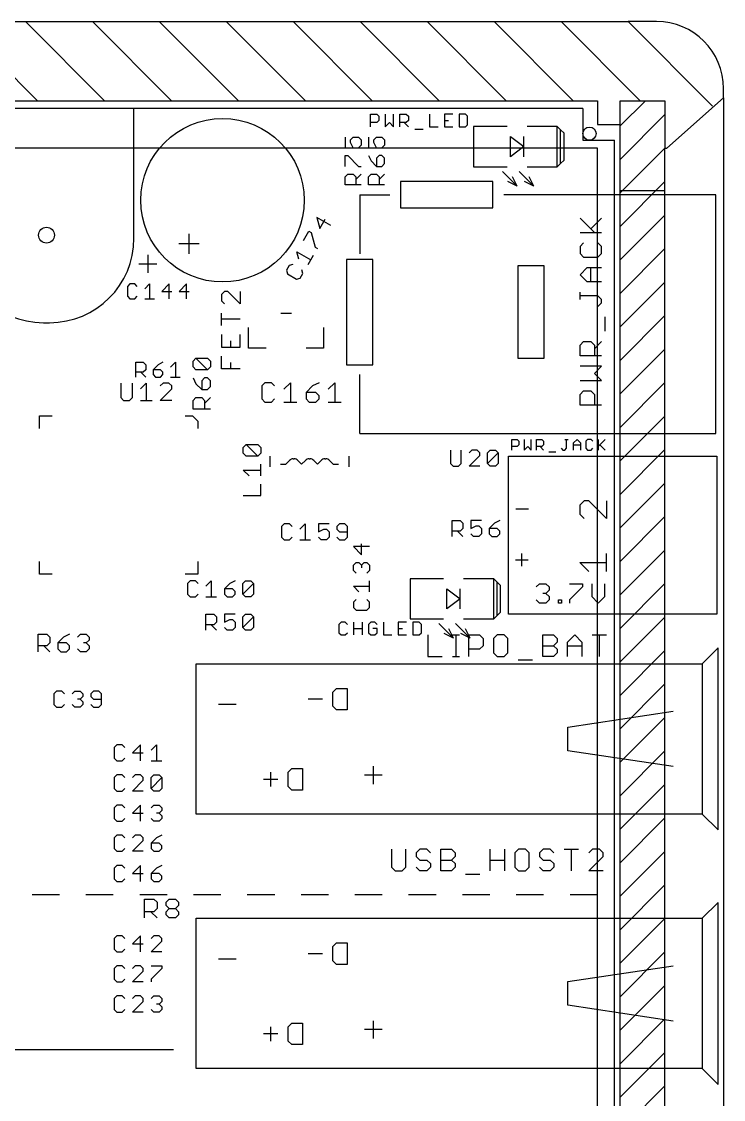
# Model space of a CAD drawing. Extents: x -17 to 119, y 40 to 106.
# Drawn here: x 91.94 to 118.57, y 65.34 to 106.22 of the extents above; entities that cross this region are included whole.
import ezdxf

# ---------------------------------------------------------------- set-up
doc = ezdxf.new("R2010")
doc.units = 0
doc.header["$MEASUREMENT"] = 0
for name, color, linetype in [('20', 251, 'CONTINUOUS'), ('21', 251, 'CONTINUOUS'), ('25', 251, 'CONTINUOUS'), ('48', 214, 'CONTINUOUS')]:
    doc.layers.add(name, color=color, linetype=linetype)

msp = doc.modelspace()

# ---------------------------------------------------------------- linework, layer by layer
at = {"layer": '20'}
for p, q in [((96.21, 97.997), (96.21, 102.917)), ((113.24, 102.917), (96.21, 102.917)), ((113.24, 102.917), (113.24, 101.717)), ((113.24, 101.717), (114.44, 101.717)), ((114.44, 44.507), (114.44, 101.717)), ((92.78, 94.797), (93.01, 94.797))]:
    msp.add_line(p, q, dxfattribs=at)
for centre, radius in [((113.49, 101.967), 0.25), ((92.89, 98.117), 0.3)]:
    msp.add_circle(centre, radius, dxfattribs=at)
for centre, start, end in [((92.78, 97.997), 180, 270), ((93.01, 97.997), 270, 0)]:
    msp.add_arc(centre, 3.2, start, end, dxfattribs=at)
at = {"layer": '21'}
for p, q in [((110.363, 102.235), (109.093, 102.235)), ((109.093, 102.235), (109.093, 100.711)), ((112.268, 102.235), (111.125, 102.235)), ((112.395, 102.108), (112.268, 102.235)), ((112.268, 100.711), (112.268, 102.235)), ((110.49, 101.092), (110.49, 101.854)), ((110.49, 101.854), (110.998, 101.473)), ((110.998, 101.473), (110.998, 101.854)), ((112.395, 100.838), (112.395, 102.108)), ((112.522, 101.981), (112.395, 102.108)), ((112.522, 100.965), (112.522, 101.981)), ((110.998, 101.473), (110.49, 101.092)), ((110.998, 101.092), (110.998, 101.473)), ((112.395, 100.838), (112.522, 100.965)), ((109.093, 100.711), (110.363, 100.711)), ((111.125, 100.711), (112.268, 100.711)), ((112.268, 100.711), (112.395, 100.838)), ((110.744, 99.9744), (110.1852, 100.5332)), ((110.744, 99.9744), (110.3884, 100.1522)), ((110.744, 99.9744), (110.5662, 100.33)), ((111.379, 99.9744), (110.8202, 100.5332)), ((111.379, 99.9744), (111.0234, 100.1522)), ((111.379, 99.9744), (111.2012, 100.33)), ((104.775, 99.649), (104.775, 97.409)), ((104.775, 99.649), (105.918, 99.649)), ((118.275, 99.649), (110.236, 99.649)), ((118.275, 90.597), (118.275, 99.649)), ((98.298, 97.79), (98.298, 98.171)), ((98.298, 97.79), (97.917, 97.79)), ((98.298, 97.409), (98.298, 97.79)), ((98.679, 97.79), (98.298, 97.79)), ((102.1842, 95.1484), (101.7778, 95.1484)), ((100.5586, 93.8276), (100.5586, 94.615)), ((103.4034, 94.615), (103.4034, 93.8276)), ((101.219, 93.8276), (100.5586, 93.8276)), ((103.4034, 93.8276), (102.743, 93.8276)), ((104.775, 90.597), (104.775, 92.837)), ((92.631, 90.79), (92.631, 91.265)), ((92.631, 91.265), (93.106, 91.265)), ((98.156, 91.265), (98.431, 91.265)), ((98.431, 91.265), (98.631, 91.065)), ((98.631, 91.065), (98.631, 90.79)), ((104.775, 90.597), (118.275, 90.597)), ((101.37, 89.335), (101.37, 89.735)), ((101.97, 89.435), (102.1114, 89.5764)), ((102.2528, 89.635), (102.2872, 89.635)), ((102.4286, 89.5764), (102.57, 89.435)), ((102.57, 89.435), (102.7114, 89.5764)), ((102.8528, 89.635), (102.8872, 89.635)), ((103.0286, 89.5764), (103.17, 89.435)), ((103.17, 89.435), (103.3114, 89.5764)), ((103.4528, 89.635), (103.4872, 89.635)), ((103.6286, 89.5764), (103.77, 89.435)), ((104.37, 89.335), (104.37, 89.735)), ((110.414, 83.741), (110.414, 89.741)), ((110.414, 89.741), (118.314, 89.741)), ((118.314, 89.741), (118.314, 83.741)), ((101.77, 89.435), (101.97, 89.435)), ((103.77, 89.435), (103.97, 89.435)), ((113.2896, 88.0459), (113.1201, 87.8764)), ((113.4591, 88.0459), (113.2896, 88.0459)), ((114.137, 87.368), (113.4591, 88.0459)), ((114.137, 88.0459), (114.137, 87.368)), ((113.1201, 87.8764), (113.1201, 87.5375)), ((113.1201, 87.5375), (113.2896, 87.368)), ((114.137, 85.368), (114.137, 86.0459)), ((92.631, 85.265), (92.631, 85.74)), ((98.631, 85.74), (98.631, 85.265)), ((113.4591, 85.368), (113.1201, 85.707)), ((113.1201, 85.707), (114.137, 85.707)), ((93.106, 85.265), (92.631, 85.265)), ((98.631, 85.265), (98.156, 85.265)), ((107.95, 85.09), (106.68, 85.09)), ((106.68, 85.09), (106.68, 83.566)), ((109.855, 85.09), (108.712, 85.09)), ((109.982, 84.963), (109.855, 85.09)), ((109.855, 83.566), (109.855, 85.09)), ((108.077, 83.947), (108.077, 84.709)), ((108.077, 84.709), (108.585, 84.328)), ((108.585, 84.328), (108.585, 84.709)), ((109.982, 83.693), (109.982, 84.963)), ((110.109, 84.836), (109.982, 84.963)), ((110.109, 83.82), (110.109, 84.836)), ((108.585, 84.328), (108.077, 83.947)), ((108.585, 83.947), (108.585, 84.328)), ((109.982, 83.693), (110.109, 83.82)), ((106.68, 83.566), (107.95, 83.566)), ((108.331, 82.8294), (107.7722, 83.3882)), ((108.966, 82.8294), (108.4072, 83.3882)), ((108.712, 83.566), (109.855, 83.566)), ((109.855, 83.566), (109.982, 83.693)), ((118.314, 83.741), (110.414, 83.741)), ((108.331, 82.8294), (107.9754, 83.0072)), ((108.331, 82.8294), (108.1532, 83.185)), ((108.966, 82.8294), (108.6104, 83.0072)), ((108.966, 82.8294), (108.7882, 83.185)), ((118.364, 82.465), (117.764, 81.865)), ((118.364, 75.565), (118.364, 82.465)), ((98.564, 76.165), (98.564, 81.865)), ((98.564, 81.865), (117.764, 81.865)), ((117.764, 81.865), (117.764, 76.165)), ((103.7541, 80.7925), (103.8897, 80.9281)), ((103.7541, 80.2502), (103.7541, 80.7925)), ((103.8897, 80.9281), (104.2964, 80.9281)), ((104.2964, 80.9281), (104.2964, 80.1146)), ((100.089, 80.3204), (99.4111, 80.3204)), ((103.3609, 80.5213), (102.8186, 80.5213)), ((103.8897, 80.1146), (103.7541, 80.2502)), ((104.2964, 80.1146), (103.8897, 80.1146)), ((112.664, 79.465), (116.664, 80.065)), ((112.664, 78.565), (112.664, 79.465)), ((116.664, 77.965), (112.664, 78.565)), ((101.3928, 77.7525), (101.3928, 77.2102)), ((102.0571, 77.7525), (102.1927, 77.8881)), ((102.0571, 77.2102), (102.0571, 77.7525)), ((102.1927, 77.8881), (102.5994, 77.8881)), ((102.5994, 77.8881), (102.5994, 77.0746)), ((105.2874, 77.9814), (105.2874, 77.3035)), ((101.6639, 77.4813), (101.1216, 77.4813)), ((105.6264, 77.6424), (104.9485, 77.6424)), ((102.1927, 77.0746), (102.0571, 77.2102)), ((102.5994, 77.0746), (102.1927, 77.0746)), ((117.764, 76.165), (98.564, 76.165)), ((117.764, 76.165), (118.364, 75.565)), ((118.364, 72.813), (117.764, 72.213)), ((118.364, 65.913), (118.364, 72.813)), ((98.564, 66.513), (98.564, 72.213)), ((98.564, 72.213), (117.764, 72.213)), ((117.764, 72.213), (117.764, 66.513)), ((103.7541, 71.1405), (103.8897, 71.2761)), ((103.7541, 70.5982), (103.7541, 71.1405)), ((103.8897, 71.2761), (104.2964, 71.2761)), ((104.2964, 71.2761), (104.2964, 70.4626)), ((103.3609, 70.8693), (102.8186, 70.8693)), ((100.089, 70.6684), (99.4111, 70.6684)), ((103.8897, 70.4626), (103.7541, 70.5982)), ((104.2964, 70.4626), (103.8897, 70.4626)), ((112.664, 69.813), (116.664, 70.413)), ((112.664, 68.913), (112.664, 69.813)), ((116.664, 68.313), (112.664, 68.913)), ((105.2874, 68.3294), (105.2874, 67.6515)), ((101.3928, 68.1005), (101.3928, 67.5582)), ((102.0571, 68.1005), (102.1927, 68.2361)), ((102.0571, 67.5582), (102.0571, 68.1005)), ((102.1927, 68.2361), (102.5994, 68.2361)), ((102.5994, 68.2361), (102.5994, 67.4226)), ((105.6264, 67.9904), (104.9485, 67.9904)), ((101.6639, 67.8293), (101.1216, 67.8293)), ((102.1927, 67.4226), (102.0571, 67.5582)), ((102.5994, 67.4226), (102.1927, 67.4226)), ((117.764, 66.513), (98.564, 66.513)), ((117.764, 66.513), (118.364, 65.913))]:
    msp.add_line(p, q, dxfattribs=at)
msp.add_circle((99.568, 99.441), 3.1, dxfattribs=at)
for centre, start, end in [((102.2528, 89.435), 90.0122, 135.0087), ((102.2872, 89.435), 44.9913, 89.9878), ((102.8528, 89.435), 90.0122, 135.0087), ((102.8872, 89.435), 44.9913, 89.9878), ((103.4528, 89.435), 90.0122, 135.0087), ((103.4872, 89.435), 44.9913, 89.9878)]:
    msp.add_arc(centre, 0.2, start, end, dxfattribs=at)
at = {"layer": '25'}
for p, q in [((105.1765, 102.2223), (105.1765, 102.7053)), ((105.1765, 102.7053), (105.418, 102.7053)), ((105.418, 102.7053), (105.4985, 102.6248)), ((105.4985, 102.6248), (105.4985, 102.4638)), ((105.7378, 102.7053), (105.7378, 102.2223)), ((106.0598, 102.2223), (106.0598, 102.7053)), ((106.2991, 102.2223), (106.2991, 102.7053)), ((106.2991, 102.7053), (106.5406, 102.7053)), ((106.5406, 102.7053), (106.6211, 102.6248)), ((106.6211, 102.6248), (106.6211, 102.4638)), ((107.4218, 102.7053), (107.4218, 102.2223)), ((108.3051, 102.7053), (107.9831, 102.7053)), ((107.9831, 102.7053), (107.9831, 102.2223)), ((108.5444, 102.7053), (108.5444, 102.2223)), ((108.7859, 102.7053), (108.5444, 102.7053)), ((108.8664, 102.6248), (108.7859, 102.7053)), ((108.8664, 102.3028), (108.8664, 102.6248)), ((105.418, 102.3833), (105.1765, 102.3833)), ((105.4985, 102.4638), (105.418, 102.3833)), ((105.7378, 102.2223), (105.8988, 102.3833)), ((105.8988, 102.3833), (106.0598, 102.2223)), ((106.5406, 102.3833), (106.2991, 102.3833)), ((106.4601, 102.3833), (106.6211, 102.2223)), ((106.6211, 102.4638), (106.5406, 102.3833)), ((107.4218, 102.2223), (107.7438, 102.2223)), ((107.9831, 102.4638), (108.1441, 102.4638)), ((107.9831, 102.2223), (108.3051, 102.2223)), ((108.5444, 102.2223), (108.7859, 102.2223)), ((108.7859, 102.2223), (108.8664, 102.3028)), ((104.2157, 101.8352), (104.2157, 101.4285)), ((104.4191, 101.7335), (104.5207, 101.8352)), ((104.5207, 101.8352), (104.7241, 101.8352)), ((104.7241, 101.8352), (104.8258, 101.7335)), ((105.1047, 101.8352), (105.1047, 101.4285)), ((105.3081, 101.7335), (105.4097, 101.8352)), ((105.4097, 101.8352), (105.6131, 101.8352)), ((105.6131, 101.8352), (105.7148, 101.7335)), ((106.8604, 102.1418), (107.1825, 102.1418)), ((104.2157, 101.4285), (104.5207, 101.4285)), ((104.4191, 101.6318), (104.4191, 101.7335)), ((104.5207, 101.4285), (104.4191, 101.6318)), ((104.8258, 101.5302), (104.7241, 101.4285)), ((104.8258, 101.7335), (104.8258, 101.5302)), ((105.1047, 101.4285), (105.4097, 101.4285)), ((105.3081, 101.6318), (105.3081, 101.7335)), ((105.4097, 101.4285), (105.3081, 101.6318)), ((105.7148, 101.5302), (105.6131, 101.4285)), ((105.7148, 101.7335), (105.7148, 101.5302)), ((104.2157, 100.7268), (104.2157, 101.1336)), ((104.2157, 101.1336), (104.3174, 101.1336)), ((104.3174, 101.1336), (104.7241, 100.7268)), ((105.1047, 101.1336), (105.2064, 100.9302)), ((105.5114, 101.1336), (105.4097, 101.0319)), ((105.4097, 101.0319), (105.4097, 100.7268)), ((105.6131, 101.1336), (105.5114, 101.1336)), ((105.7148, 101.0319), (105.6131, 101.1336)), ((105.7148, 100.8285), (105.7148, 101.0319)), ((104.7241, 100.7268), (104.8258, 100.7268)), ((105.2064, 100.9302), (105.4097, 100.7268)), ((105.4097, 100.7268), (105.6131, 100.7268)), ((105.6131, 100.7268), (105.7148, 100.8285)), ((104.2157, 100.3303), (104.3174, 100.4319)), ((104.2157, 100.0252), (104.2157, 100.3303)), ((104.3174, 100.4319), (104.5207, 100.4319)), ((104.5207, 100.4319), (104.6224, 100.3303)), ((104.6224, 100.2286), (104.8258, 100.4319)), ((104.6224, 100.3303), (104.6224, 100.0252)), ((105.1047, 100.3303), (105.2064, 100.4319)), ((105.1047, 100.0252), (105.1047, 100.3303)), ((105.2064, 100.4319), (105.4097, 100.4319)), ((105.4097, 100.4319), (105.5114, 100.3303)), ((105.5114, 100.2286), (105.7148, 100.4319)), ((105.5114, 100.3303), (105.5114, 100.0252)), ((104.8258, 100.0252), (104.2157, 100.0252)), ((105.7148, 100.0252), (105.1047, 100.0252)), ((103.6722, 98.4861), (103.1438, 98.7912)), ((103.1438, 98.7912), (103.2555, 98.3745)), ((103.2555, 98.3745), (103.4589, 98.7267)), ((113.6732, 98.2172), (113.1309, 98.7596)), ((113.5377, 98.3528), (113.9444, 98.7596)), ((102.6405, 97.9194), (102.8439, 98.2716)), ((102.8439, 98.2716), (102.9319, 98.2208)), ((102.9319, 98.2208), (103.0808, 97.6652)), ((113.1309, 98.2172), (113.9444, 98.2172)), ((113.2665, 97.824), (113.1309, 97.6885)), ((113.9444, 97.6885), (113.8088, 97.824)), ((96.732, 97.3674), (96.732, 96.6895)), ((102.4658, 97.21), (102.3914, 97.4879)), ((102.3914, 97.4879), (102.9197, 97.1828)), ((102.8181, 97.0067), (103.0214, 97.3589)), ((103.0808, 97.6652), (103.1689, 97.6143)), ((113.1309, 97.6885), (113.1309, 97.4173)), ((113.1309, 97.4173), (113.2665, 97.2817)), ((113.2665, 97.2817), (113.8088, 97.2817)), ((113.8088, 97.2817), (113.9444, 97.4173)), ((113.9444, 97.4173), (113.9444, 97.6885)), ((96.393, 97.0284), (97.0709, 97.0284)), ((102.0914, 96.9683), (101.9897, 96.7922)), ((102.2303, 97.0055), (102.0914, 96.9683)), ((113.1309, 96.6174), (113.4021, 96.8885)), ((113.4021, 96.8885), (113.9444, 96.8885)), ((113.5377, 96.3462), (113.5377, 96.8885)), ((101.9897, 96.7922), (102.0269, 96.6533)), ((102.0269, 96.6533), (102.3792, 96.4499)), ((102.3792, 96.4499), (102.5181, 96.4871)), ((102.5181, 96.4871), (102.6198, 96.6632)), ((102.6198, 96.6632), (102.5825, 96.8021)), ((113.4021, 96.3462), (113.1309, 96.6174)), ((96.0544, 96.2665), (95.9612, 96.1733)), ((95.9612, 96.1733), (95.9612, 95.8004)), ((96.2408, 96.2665), (96.0544, 96.2665)), ((96.3341, 96.1733), (96.2408, 96.2665)), ((96.6161, 96.08), (96.8025, 96.2665)), ((96.8025, 96.2665), (96.8025, 95.7072)), ((97.5506, 96.2665), (97.2709, 95.9868)), ((97.5506, 95.7072), (97.5506, 96.2665)), ((98.2054, 96.2665), (97.9258, 95.9868)), ((98.2054, 95.7072), (98.2054, 96.2665)), ((113.9444, 96.3462), (113.4021, 96.3462)), ((95.9612, 95.8004), (96.0544, 95.7072)), ((96.0544, 95.7072), (96.2408, 95.7072)), ((96.2408, 95.7072), (96.3341, 95.8004)), ((96.6161, 95.7072), (96.9889, 95.7072)), ((97.2709, 95.9868), (97.6438, 95.9868)), ((97.9258, 95.9868), (98.2986, 95.9868)), ((99.6479, 95.9832), (99.5293, 95.8645)), ((99.5293, 95.8645), (99.5293, 95.6273)), ((99.7666, 95.9832), (99.6479, 95.9832)), ((100.2411, 95.5086), (99.7666, 95.9832)), ((100.2411, 95.9832), (100.2411, 95.5086)), ((113.1309, 95.6818), (113.1309, 95.953)), ((113.8088, 95.8174), (113.1309, 95.8174)), ((113.9444, 95.6818), (113.8088, 95.8174)), ((113.9444, 95.5463), (113.9444, 95.6818)), ((99.5293, 95.6273), (99.6479, 95.5086)), ((113.8088, 95.4107), (113.9444, 95.5463)), ((99.5293, 94.6901), (99.5293, 95.1646)), ((100.2411, 94.9273), (99.5293, 94.9273)), ((114.08, 94.4752), (114.08, 95.0175)), ((99.5293, 94.346), (99.5293, 93.8715)), ((99.8852, 93.8715), (99.8852, 94.1087)), ((100.2411, 93.8715), (100.2411, 94.346)), ((113.1309, 93.9464), (113.2665, 94.082)), ((113.2665, 94.082), (113.5377, 94.082)), ((113.5377, 94.082), (113.6732, 93.9464)), ((113.6732, 93.8108), (113.9444, 94.082)), ((99.5293, 93.8715), (100.2411, 93.8715)), ((113.1309, 93.5396), (113.1309, 93.9464)), ((113.6732, 93.9464), (113.6732, 93.5396)), ((96.2826, 92.7354), (96.2826, 93.2947)), ((96.2826, 93.2947), (96.5622, 93.2947)), ((96.5622, 93.2947), (96.6555, 93.2015)), ((96.6555, 93.2015), (96.6555, 93.015)), ((97.1239, 93.2015), (96.9375, 93.015)), ((97.3103, 93.2947), (97.1239, 93.2015)), ((97.5923, 93.1082), (97.7788, 93.2947)), ((97.7788, 93.2947), (97.7788, 92.7354)), ((98.4498, 93.3435), (98.56, 93.4537)), ((98.4498, 93.1232), (98.4498, 93.3435)), ((98.56, 93.4537), (99.0006, 93.4537)), ((99.0006, 93.013), (98.56, 93.4537)), ((99.0006, 93.4537), (99.1108, 93.3435)), ((99.1108, 93.3435), (99.1108, 93.1232)), ((99.5293, 93.0529), (99.5293, 93.5274)), ((99.8852, 93.0529), (99.8852, 93.2902)), ((113.9444, 93.5396), (113.1309, 93.5396)), ((96.5622, 92.9218), (96.2826, 92.9218)), ((96.469, 92.9218), (96.6555, 92.7354)), ((96.6555, 93.015), (96.5622, 92.9218)), ((96.9375, 93.015), (96.9375, 92.8286)), ((97.2171, 93.015), (96.9375, 93.015)), ((96.9375, 92.8286), (97.0307, 92.7354)), ((97.3103, 92.9218), (97.2171, 93.015)), ((97.2171, 92.7354), (97.3103, 92.8286)), ((97.3103, 92.8286), (97.3103, 92.9218)), ((98.56, 93.013), (98.4498, 93.1232)), ((99.0006, 93.013), (98.56, 93.013)), ((99.1108, 93.1232), (99.0006, 93.013)), ((100.2411, 93.0529), (99.5293, 93.0529)), ((113.9444, 93.1464), (113.1309, 93.1464)), ((113.6732, 92.8753), (113.9444, 93.1464)), ((113.9444, 92.6041), (113.6732, 92.8753)), ((95.7072, 92.5074), (95.7072, 91.9566)), ((96.1478, 91.9566), (96.1478, 92.5074)), ((96.4556, 92.287), (96.6759, 92.5074)), ((96.6759, 92.5074), (96.6759, 91.8464)), ((97.0307, 92.7354), (97.2171, 92.7354)), ((97.3142, 92.5074), (97.204, 92.3972)), ((97.5345, 92.5074), (97.3142, 92.5074)), ((97.6447, 92.3972), (97.5345, 92.5074)), ((97.5923, 92.7354), (97.9652, 92.7354)), ((97.6447, 92.287), (97.6447, 92.3972)), ((98.4498, 92.7053), (98.56, 92.4849)), ((98.56, 92.4849), (98.7803, 92.2646)), ((98.8905, 92.7053), (98.7803, 92.5951)), ((98.7803, 92.5951), (98.7803, 92.2646)), ((99.0006, 92.7053), (98.8905, 92.7053)), ((99.1108, 92.5951), (99.0006, 92.7053)), ((99.1108, 92.3748), (99.1108, 92.5951)), ((101.1768, 92.5201), (101.0539, 92.3973)), ((101.0539, 92.3973), (101.0539, 91.9058)), ((101.4225, 92.5201), (101.1768, 92.5201)), ((101.5454, 92.3973), (101.4225, 92.5201)), ((101.8959, 92.2744), (102.1416, 92.5201)), ((102.1416, 92.5201), (102.1416, 91.7829)), ((102.9836, 92.3973), (102.7378, 92.1515)), ((103.2293, 92.5201), (102.9836, 92.3973)), ((103.5798, 92.2744), (103.8255, 92.5201)), ((103.8255, 92.5201), (103.8255, 91.7829)), ((113.1309, 92.6041), (113.9444, 92.6041)), ((97.204, 91.8464), (97.6447, 92.287)), ((98.7803, 92.2646), (99.0006, 92.2646)), ((99.0006, 92.2646), (99.1108, 92.3748)), ((102.7378, 92.1515), (102.7378, 91.9058)), ((103.1064, 92.1515), (102.7378, 92.1515)), ((103.2293, 92.0286), (103.1064, 92.1515)), ((103.2293, 91.9058), (103.2293, 92.0286)), ((113.1309, 92.0753), (113.2665, 92.2109)), ((113.1309, 91.6686), (113.1309, 92.0753)), ((113.2665, 92.2109), (113.5377, 92.2109)), ((113.5377, 92.2109), (113.6732, 92.0753)), ((113.6732, 92.0753), (113.6732, 91.6686)), ((95.7072, 91.9566), (95.8174, 91.8464)), ((95.8174, 91.8464), (96.0377, 91.8464)), ((96.0377, 91.8464), (96.1478, 91.9566)), ((96.4556, 91.8464), (96.8963, 91.8464)), ((97.6447, 91.8464), (97.204, 91.8464)), ((98.4498, 91.8467), (98.56, 91.9568)), ((98.4498, 91.5162), (98.4498, 91.8467)), ((98.56, 91.9568), (98.7803, 91.9568)), ((98.7803, 91.9568), (98.8905, 91.8467)), ((98.8905, 91.7365), (99.1108, 91.9568)), ((98.8905, 91.8467), (98.8905, 91.5162)), ((101.0539, 91.9058), (101.1768, 91.7829)), ((101.1768, 91.7829), (101.4225, 91.7829)), ((101.4225, 91.7829), (101.5454, 91.9058)), ((101.8959, 91.7829), (102.3873, 91.7829)), ((102.7378, 91.9058), (102.8607, 91.7829)), ((102.8607, 91.7829), (103.1064, 91.7829)), ((103.1064, 91.7829), (103.2293, 91.9058)), ((103.5798, 91.7829), (104.0713, 91.7829)), ((113.9444, 91.6686), (113.1309, 91.6686)), ((99.1108, 91.5162), (98.4498, 91.5162)), ((110.5408, 89.9668), (110.5408, 90.3735)), ((110.5408, 90.3735), (110.7442, 90.3735)), ((110.7442, 90.3735), (110.812, 90.3058)), ((111.0086, 90.3735), (111.0086, 89.9668)), ((111.2797, 89.9668), (111.2797, 90.3735)), ((111.4763, 89.9668), (111.4763, 90.3735)), ((111.4763, 90.3735), (111.6797, 90.3735)), ((111.6797, 90.3735), (111.7475, 90.3058)), ((112.5474, 90.3735), (112.683, 90.3735)), ((112.6152, 90.0346), (112.6152, 90.3735)), ((112.8796, 90.238), (113.0152, 90.3735)), ((113.0152, 90.3735), (113.1508, 90.238)), ((113.4151, 90.3735), (113.3474, 90.3058)), ((113.5507, 90.3735), (113.4151, 90.3735)), ((113.6185, 90.3058), (113.5507, 90.3735)), ((113.8151, 90.3735), (113.8151, 89.9668)), ((113.8151, 90.1024), (114.0863, 90.3735)), ((100.3548, 90.0669), (100.465, 90.1771)), ((100.3548, 89.8466), (100.3548, 90.0669)), ((100.465, 90.1771), (100.9056, 90.1771)), ((100.9056, 89.7364), (100.465, 90.1771)), ((100.9056, 90.1771), (101.0158, 90.0669)), ((101.0158, 90.0669), (101.0158, 89.8466)), ((108.2167, 89.9673), (108.2167, 89.4589)), ((108.6234, 89.4589), (108.6234, 89.9673)), ((109.02, 89.9673), (108.9183, 89.8656)), ((109.2234, 89.9673), (109.02, 89.9673)), ((109.3251, 89.8656), (109.2234, 89.9673)), ((109.62, 89.8656), (109.7217, 89.9673)), ((109.7217, 89.9673), (109.925, 89.9673)), ((109.925, 89.9673), (110.0267, 89.8656)), ((110.7442, 90.1024), (110.5408, 90.1024)), ((110.812, 90.1702), (110.7442, 90.1024)), ((110.812, 90.3058), (110.812, 90.1702)), ((111.0086, 89.9668), (111.1441, 90.1024)), ((111.1441, 90.1024), (111.2797, 89.9668)), ((111.6797, 90.1024), (111.4763, 90.1024)), ((111.6119, 90.1024), (111.7475, 89.9668)), ((111.7475, 90.1702), (111.6797, 90.1024)), ((111.7475, 90.3058), (111.7475, 90.1702)), ((112.4118, 90.0346), (112.4796, 89.9668)), ((112.4796, 89.9668), (112.5474, 89.9668)), ((112.5474, 89.9668), (112.6152, 90.0346)), ((112.8796, 89.9668), (112.8796, 90.238)), ((112.8796, 90.1702), (113.1508, 90.1702)), ((113.1508, 90.238), (113.1508, 89.9668)), ((113.3474, 90.3058), (113.3474, 90.0346)), ((113.3474, 90.0346), (113.4151, 89.9668)), ((113.4151, 89.9668), (113.5507, 89.9668)), ((113.5507, 89.9668), (113.6185, 90.0346)), ((113.8829, 90.1702), (114.0863, 89.9668)), ((100.465, 89.7364), (100.3548, 89.8466)), ((100.9056, 89.7364), (100.465, 89.7364)), ((101.0158, 89.8466), (100.9056, 89.7364)), ((108.9183, 89.3572), (109.3251, 89.7639)), ((109.3251, 89.7639), (109.3251, 89.8656)), ((109.62, 89.4589), (109.62, 89.8656)), ((109.62, 89.4589), (110.0267, 89.8656)), ((110.0267, 89.8656), (110.0267, 89.4589)), ((111.9441, 89.899), (112.2152, 89.899)), ((100.5752, 88.988), (100.3548, 89.2083)), ((100.3548, 89.2083), (101.0158, 89.2083)), ((101.0158, 88.988), (101.0158, 89.4287)), ((108.2167, 89.4589), (108.3184, 89.3572)), ((108.3184, 89.3572), (108.5218, 89.3572)), ((108.5218, 89.3572), (108.6234, 89.4589)), ((109.3251, 89.3572), (108.9183, 89.3572)), ((109.7217, 89.3572), (109.62, 89.4589)), ((109.925, 89.3572), (109.7217, 89.3572)), ((110.0267, 89.4589), (109.925, 89.3572)), ((101.0158, 88.2396), (101.0158, 88.6802)), ((100.3548, 88.2396), (101.0158, 88.2396)), ((110.6894, 87.7446), (111.1809, 87.7446)), ((101.9049, 87.1733), (101.8032, 87.0716)), ((101.8032, 87.0716), (101.8032, 86.6649)), ((102.1083, 87.1733), (101.9049, 87.1733)), ((102.2099, 87.0716), (102.1083, 87.1733)), ((102.5048, 86.9699), (102.7082, 87.1733)), ((102.7082, 87.1733), (102.7082, 86.5632)), ((103.6132, 87.1733), (103.2065, 87.1733)), ((103.2065, 87.1733), (103.2065, 86.8683)), ((104.0098, 87.1733), (103.9081, 87.0716)), ((103.9081, 87.0716), (103.9081, 86.9699)), ((104.2132, 87.1733), (104.0098, 87.1733)), ((104.3149, 87.0716), (104.2132, 87.1733)), ((104.3149, 86.6649), (104.3149, 87.0716)), ((108.2802, 86.6902), (108.2802, 87.3003)), ((108.2802, 87.3003), (108.5853, 87.3003)), ((108.5853, 87.3003), (108.6869, 87.1986)), ((108.6869, 87.1986), (108.6869, 86.9953)), ((109.3886, 87.3003), (108.9818, 87.3003)), ((108.9818, 87.3003), (108.9818, 86.9953)), ((108.9818, 86.9953), (109.1852, 87.0969)), ((109.1852, 87.0969), (109.2869, 87.0969)), ((109.2869, 87.0969), (109.3886, 86.9953)), ((109.8868, 87.1986), (109.6835, 86.9953)), ((110.0902, 87.3003), (109.8868, 87.1986)), ((101.8032, 86.6649), (101.9049, 86.5632)), ((102.1083, 86.5632), (102.2099, 86.6649)), ((103.2065, 86.8683), (103.4098, 86.9699)), ((103.3082, 86.5632), (103.2065, 86.6649)), ((103.4098, 86.9699), (103.5115, 86.9699)), ((103.5115, 86.9699), (103.6132, 86.8683)), ((103.6132, 86.6649), (103.5115, 86.5632)), ((103.6132, 86.8683), (103.6132, 86.6649)), ((103.9081, 86.9699), (104.0098, 86.8683)), ((103.9081, 86.6649), (104.0098, 86.5632)), ((104.0098, 86.8683), (104.3149, 86.8683)), ((104.2132, 86.5632), (104.3149, 86.6649)), ((108.5853, 86.8936), (108.2802, 86.8936)), ((108.4836, 86.8936), (108.6869, 86.6902)), ((108.6869, 86.9953), (108.5853, 86.8936)), ((109.0835, 86.6902), (108.9818, 86.7919)), ((109.2869, 86.6902), (109.0835, 86.6902)), ((109.3886, 86.7919), (109.2869, 86.6902)), ((109.3886, 86.9953), (109.3886, 86.7919)), ((109.6835, 86.9953), (109.6835, 86.7919)), ((109.9885, 86.9953), (109.6835, 86.9953)), ((109.6835, 86.7919), (109.7852, 86.6902)), ((109.7852, 86.6902), (109.9885, 86.6902)), ((110.0902, 86.8936), (109.9885, 86.9953)), ((109.9885, 86.6902), (110.0902, 86.7919)), ((110.0902, 86.7919), (110.0902, 86.8936)), ((101.9049, 86.5632), (102.1083, 86.5632)), ((102.5048, 86.5632), (102.9116, 86.5632)), ((103.5115, 86.5632), (103.3082, 86.5632)), ((104.0098, 86.5632), (104.2132, 86.5632)), ((105.1433, 86.3062), (104.5332, 86.3062)), ((104.5332, 86.3062), (104.8382, 86.0011)), ((104.8382, 86.0011), (104.8382, 86.4079)), ((110.9215, 85.5599), (110.9215, 86.0514)), ((104.5332, 85.6045), (104.6349, 85.7062)), ((104.5332, 85.4012), (104.5332, 85.6045)), ((104.6349, 85.7062), (104.7366, 85.7062)), ((104.7366, 85.7062), (104.8382, 85.6045)), ((104.8382, 85.6045), (104.9399, 85.7062)), ((104.8382, 85.6045), (104.8382, 85.5028)), ((104.9399, 85.7062), (105.0416, 85.7062)), ((105.0416, 85.7062), (105.1433, 85.6045)), ((105.1433, 85.6045), (105.1433, 85.4012)), ((110.6757, 85.8056), (111.1672, 85.8056)), ((104.6349, 85.2995), (104.5332, 85.4012)), ((105.1433, 85.4012), (105.0416, 85.2995)), ((98.3363, 85.0143), (98.2346, 84.9126)), ((98.2346, 84.9126), (98.2346, 84.5059)), ((98.5397, 85.0143), (98.3363, 85.0143)), ((98.6414, 84.9126), (98.5397, 85.0143)), ((98.9363, 84.8109), (99.1397, 85.0143)), ((99.1397, 85.0143), (99.1397, 84.4042)), ((99.8413, 84.9126), (99.6379, 84.7093)), ((99.6379, 84.7093), (99.6379, 84.5059)), ((99.943, 84.7093), (99.6379, 84.7093)), ((100.0447, 85.0143), (99.8413, 84.9126)), ((100.0447, 84.6076), (99.943, 84.7093)), ((100.3396, 84.9126), (100.4412, 85.0143)), ((100.3396, 84.5059), (100.3396, 84.9126)), ((100.3396, 84.5059), (100.7463, 84.9126)), ((100.4412, 85.0143), (100.6446, 85.0143)), ((100.6446, 85.0143), (100.7463, 84.9126)), ((100.7463, 84.9126), (100.7463, 84.5059)), ((104.7366, 84.5978), (104.5332, 84.8012)), ((104.5332, 84.8012), (105.1433, 84.8012)), ((105.1433, 84.5978), (105.1433, 85.0046)), ((111.4679, 84.7773), (111.5908, 84.9001)), ((111.5908, 84.9001), (111.8365, 84.9001)), ((111.8365, 84.9001), (111.9594, 84.7773)), ((111.9594, 84.6544), (111.8365, 84.5315)), ((111.9594, 84.7773), (111.9594, 84.6544)), ((112.7308, 84.9001), (113.2223, 84.9001)), ((113.2223, 84.7773), (112.7308, 84.2858)), ((113.2223, 84.9001), (113.2223, 84.7773)), ((113.5728, 84.9001), (113.5728, 84.4086)), ((114.0643, 84.4086), (114.0643, 84.9001)), ((98.2346, 84.5059), (98.3363, 84.4042)), ((98.3363, 84.4042), (98.5397, 84.4042)), ((98.5397, 84.4042), (98.6414, 84.5059)), ((98.9363, 84.4042), (99.343, 84.4042)), ((99.6379, 84.5059), (99.7396, 84.4042)), ((99.7396, 84.4042), (99.943, 84.4042)), ((99.943, 84.4042), (100.0447, 84.5059)), ((100.0447, 84.5059), (100.0447, 84.6076)), ((100.4412, 84.4042), (100.3396, 84.5059)), ((100.6446, 84.4042), (100.4412, 84.4042)), ((100.7463, 84.5059), (100.6446, 84.4042)), ((104.6349, 84.3029), (104.5332, 84.2013)), ((104.5332, 84.2013), (104.5332, 83.9979)), ((105.1433, 84.2013), (105.0416, 84.3029)), ((105.1433, 83.9979), (105.1433, 84.2013)), ((111.5908, 84.1629), (111.4679, 84.2858)), ((111.8365, 84.5315), (111.7136, 84.5315)), ((111.8365, 84.5315), (111.9594, 84.4086)), ((111.9594, 84.2858), (111.8365, 84.1629)), ((111.9594, 84.4086), (111.9594, 84.2858)), ((112.3099, 84.1629), (112.3099, 84.2858)), ((112.3099, 84.2858), (112.4327, 84.2858)), ((112.4327, 84.2858), (112.4327, 84.1629)), ((112.7308, 84.2858), (112.7308, 84.1629)), ((113.5728, 84.4086), (113.8186, 84.1629)), ((113.8186, 84.1629), (114.0643, 84.4086)), ((104.5332, 83.9979), (104.6349, 83.8962)), ((104.6349, 83.8962), (105.0416, 83.8962)), ((105.0416, 83.8962), (105.1433, 83.9979)), ((111.8365, 84.1629), (111.5908, 84.1629)), ((112.4327, 84.1629), (112.3099, 84.1629)), ((98.9363, 83.1342), (98.9363, 83.7443)), ((98.9363, 83.7443), (99.2413, 83.7443)), ((99.2413, 83.7443), (99.343, 83.6426)), ((99.343, 83.4393), (99.2413, 83.3376)), ((99.343, 83.6426), (99.343, 83.4393)), ((100.0447, 83.7443), (99.6379, 83.7443)), ((99.6379, 83.7443), (99.6379, 83.4393)), ((99.6379, 83.4393), (99.8413, 83.5409)), ((99.8413, 83.5409), (99.943, 83.5409)), ((99.943, 83.5409), (100.0447, 83.4393)), ((100.0447, 83.4393), (100.0447, 83.2359)), ((100.3396, 83.6426), (100.4412, 83.7443)), ((100.3396, 83.2359), (100.3396, 83.6426)), ((100.3396, 83.2359), (100.7463, 83.6426)), ((100.4412, 83.7443), (100.6446, 83.7443)), ((100.6446, 83.7443), (100.7463, 83.6426)), ((100.7463, 83.6426), (100.7463, 83.2359)), ((104.0657, 83.4394), (103.9852, 83.3589)), ((104.2267, 83.4394), (104.0657, 83.4394)), ((104.3072, 83.3589), (104.2267, 83.4394)), ((104.5465, 82.9564), (104.5465, 83.4394)), ((104.8685, 83.4394), (104.8685, 82.9564)), ((105.1883, 83.4394), (105.1078, 83.3589)), ((105.3494, 83.4394), (105.1883, 83.4394)), ((105.4299, 83.3589), (105.3494, 83.4394)), ((105.6692, 83.4394), (105.6692, 82.9564)), ((106.5525, 83.4394), (106.2305, 83.4394)), ((106.2305, 83.4394), (106.2305, 82.9564)), ((106.7918, 83.4394), (106.7918, 82.9564)), ((107.0333, 83.4394), (106.7918, 83.4394)), ((107.1138, 83.3589), (107.0333, 83.4394)), ((92.573, 82.3214), (92.573, 82.9824)), ((92.573, 82.9824), (92.9034, 82.9824)), ((92.9034, 82.9824), (93.0136, 82.8722)), ((93.762, 82.9824), (93.5417, 82.8722)), ((94.0698, 82.8722), (94.1799, 82.9824)), ((94.1799, 82.9824), (94.4003, 82.9824)), ((94.4003, 82.9824), (94.5104, 82.8722)), ((99.2413, 83.3376), (98.9363, 83.3376)), ((99.1397, 83.3376), (99.343, 83.1342)), ((99.7396, 83.1342), (99.6379, 83.2359)), ((99.943, 83.1342), (99.7396, 83.1342)), ((100.0447, 83.2359), (99.943, 83.1342)), ((100.4412, 83.1342), (100.3396, 83.2359)), ((100.6446, 83.1342), (100.4412, 83.1342)), ((100.7463, 83.2359), (100.6446, 83.1342)), ((103.9852, 83.3589), (103.9852, 83.0369)), ((103.9852, 83.0369), (104.0657, 82.9564)), ((104.2267, 82.9564), (104.3072, 83.0369)), ((104.5465, 83.1979), (104.8685, 83.1979)), ((105.1078, 83.3589), (105.1078, 83.0369)), ((105.1078, 83.0369), (105.1883, 82.9564)), ((105.4299, 83.1979), (105.2689, 83.1979)), ((105.3494, 82.9564), (105.4299, 83.0369)), ((105.4299, 83.0369), (105.4299, 83.1979)), ((106.2305, 83.1979), (106.3915, 83.1979)), ((107.0333, 82.9564), (107.1138, 83.0369)), ((107.1138, 83.0369), (107.1138, 83.3589)), ((93.0136, 82.6519), (92.9034, 82.5417)), ((93.0136, 82.8722), (93.0136, 82.6519)), ((93.5417, 82.8722), (93.3214, 82.6519)), ((93.3214, 82.6519), (93.3214, 82.4316)), ((93.6519, 82.6519), (93.3214, 82.6519)), ((93.762, 82.5417), (93.6519, 82.6519)), ((94.4003, 82.6519), (94.2901, 82.6519)), ((94.5104, 82.762), (94.4003, 82.6519)), ((94.4003, 82.6519), (94.5104, 82.5417)), ((94.5104, 82.8722), (94.5104, 82.762)), ((104.0657, 82.9564), (104.2267, 82.9564)), ((105.1883, 82.9564), (105.3494, 82.9564)), ((105.6692, 82.9564), (105.9912, 82.9564)), ((106.2305, 82.9564), (106.5525, 82.9564)), ((106.7918, 82.9564), (107.0333, 82.9564)), ((107.3563, 82.9571), (107.3563, 82.1436)), ((108.2918, 82.9571), (108.563, 82.9571)), ((108.4274, 82.1436), (108.4274, 82.9571)), ((108.9155, 82.1436), (108.9155, 82.9571)), ((108.9155, 82.9571), (109.3222, 82.9571)), ((109.3222, 82.9571), (109.4578, 82.8215)), ((109.4578, 82.8215), (109.4578, 82.5503)), ((109.9866, 82.9571), (109.851, 82.8215)), ((109.851, 82.8215), (109.851, 82.2792)), ((110.2577, 82.9571), (109.9866, 82.9571)), ((110.3933, 82.8215), (110.2577, 82.9571)), ((110.3933, 82.2792), (110.3933, 82.8215)), ((111.722, 82.1436), (111.722, 82.9571)), ((111.722, 82.9571), (112.1288, 82.9571)), ((112.1288, 82.9571), (112.2644, 82.8215)), ((112.2644, 82.6859), (112.1288, 82.5503)), ((112.2644, 82.8215), (112.2644, 82.6859)), ((112.6576, 82.6859), (112.9287, 82.9571)), ((112.6576, 82.1436), (112.6576, 82.6859)), ((112.9287, 82.9571), (113.1999, 82.6859)), ((113.1999, 82.6859), (113.1999, 82.1436)), ((113.5931, 82.9571), (114.1354, 82.9571)), ((113.8642, 82.1436), (113.8642, 82.9571)), ((92.9034, 82.5417), (92.573, 82.5417)), ((92.7933, 82.5417), (93.0136, 82.3214)), ((93.3214, 82.4316), (93.4315, 82.3214)), ((93.4315, 82.3214), (93.6519, 82.3214)), ((93.6519, 82.3214), (93.762, 82.4316)), ((93.762, 82.4316), (93.762, 82.5417)), ((94.1799, 82.3214), (94.0698, 82.4316)), ((94.4003, 82.3214), (94.1799, 82.3214)), ((94.5104, 82.4316), (94.4003, 82.3214)), ((94.5104, 82.5417), (94.5104, 82.4316)), ((109.3222, 82.4148), (108.9155, 82.4148)), ((109.4578, 82.5503), (109.3222, 82.4148)), ((109.851, 82.2792), (109.9866, 82.1436)), ((110.2577, 82.1436), (110.3933, 82.2792)), ((111.722, 82.5503), (112.1288, 82.5503)), ((112.1288, 82.5503), (112.2644, 82.4148)), ((112.2644, 82.2792), (112.1288, 82.1436)), ((112.2644, 82.4148), (112.2644, 82.2792)), ((112.6576, 82.5503), (113.1999, 82.5503)), ((107.3563, 82.1436), (107.8986, 82.1436)), ((108.2918, 82.1436), (108.563, 82.1436)), ((109.9866, 82.1436), (110.2577, 82.1436)), ((110.7865, 82.008), (111.3288, 82.008)), ((112.1288, 82.1436), (111.722, 82.1436)), ((93.2689, 80.8233), (93.1672, 80.7216)), ((93.1672, 80.7216), (93.1672, 80.3149)), ((93.4723, 80.8233), (93.2689, 80.8233)), ((93.5739, 80.7216), (93.4723, 80.8233)), ((93.8688, 80.7216), (93.9705, 80.8233)), ((93.9705, 80.8233), (94.1739, 80.8233)), ((94.1739, 80.8233), (94.2756, 80.7216)), ((94.2756, 80.6199), (94.1739, 80.5183)), ((94.2756, 80.7216), (94.2756, 80.6199)), ((94.6722, 80.8233), (94.5705, 80.7216)), ((94.5705, 80.7216), (94.5705, 80.6199)), ((94.5705, 80.6199), (94.6722, 80.5183)), ((94.8755, 80.8233), (94.6722, 80.8233)), ((94.9772, 80.7216), (94.8755, 80.8233)), ((94.9772, 80.3149), (94.9772, 80.7216)), ((93.1672, 80.3149), (93.2689, 80.2132)), ((93.2689, 80.2132), (93.4723, 80.2132)), ((93.4723, 80.2132), (93.5739, 80.3149)), ((93.9705, 80.2132), (93.8688, 80.3149)), ((94.1739, 80.2132), (93.9705, 80.2132)), ((94.1739, 80.5183), (94.0722, 80.5183)), ((94.1739, 80.5183), (94.2756, 80.4166)), ((94.2756, 80.3149), (94.1739, 80.2132)), ((94.2756, 80.4166), (94.2756, 80.3149)), ((94.5705, 80.3149), (94.6722, 80.2132)), ((94.6722, 80.5183), (94.9772, 80.5183)), ((94.6722, 80.2132), (94.8755, 80.2132)), ((94.8755, 80.2132), (94.9772, 80.3149)), ((95.5549, 78.7913), (95.4532, 78.6896)), ((95.4532, 78.6896), (95.4532, 78.2829)), ((95.7583, 78.7913), (95.5549, 78.7913)), ((95.8599, 78.6896), (95.7583, 78.7913)), ((96.4599, 78.7913), (96.1548, 78.4863)), ((96.1548, 78.4863), (96.5616, 78.4863)), ((96.4599, 78.1812), (96.4599, 78.7913)), ((96.8565, 78.5879), (97.0598, 78.7913)), ((97.0598, 78.7913), (97.0598, 78.1812)), ((95.4532, 78.2829), (95.5549, 78.1812)), ((95.5549, 78.1812), (95.7583, 78.1812)), ((95.7583, 78.1812), (95.8599, 78.2829)), ((96.8565, 78.1812), (97.2632, 78.1812)), ((95.5549, 77.6483), (95.4532, 77.5466)), ((95.4532, 77.5466), (95.4532, 77.1399)), ((95.7583, 77.6483), (95.5549, 77.6483)), ((95.8599, 77.5466), (95.7583, 77.6483)), ((96.2565, 77.6483), (96.1548, 77.5466)), ((96.1548, 77.0382), (96.5616, 77.4449)), ((96.4599, 77.6483), (96.2565, 77.6483)), ((96.5616, 77.5466), (96.4599, 77.6483)), ((96.5616, 77.4449), (96.5616, 77.5466)), ((96.8565, 77.5466), (96.9582, 77.6483)), ((96.8565, 77.1399), (96.8565, 77.5466)), ((96.8565, 77.1399), (97.2632, 77.5466)), ((96.9582, 77.6483), (97.1615, 77.6483)), ((97.1615, 77.6483), (97.2632, 77.5466)), ((97.2632, 77.5466), (97.2632, 77.1399)), ((95.4532, 77.1399), (95.5549, 77.0382)), ((95.5549, 77.0382), (95.7583, 77.0382)), ((95.7583, 77.0382), (95.8599, 77.1399)), ((96.5616, 77.0382), (96.1548, 77.0382)), ((96.9582, 77.0382), (96.8565, 77.1399)), ((97.1615, 77.0382), (96.9582, 77.0382)), ((97.2632, 77.1399), (97.1615, 77.0382)), ((95.5549, 76.5053), (95.4532, 76.4036)), ((95.7583, 76.5053), (95.5549, 76.5053)), ((95.8599, 76.4036), (95.7583, 76.5053)), ((96.4599, 76.5053), (96.1548, 76.2003)), ((96.4599, 75.8952), (96.4599, 76.5053)), ((96.8565, 76.4036), (96.9582, 76.5053)), ((96.9582, 76.5053), (97.1615, 76.5053)), ((97.1615, 76.5053), (97.2632, 76.4036)), ((95.4532, 76.4036), (95.4532, 75.9969)), ((96.1548, 76.2003), (96.5616, 76.2003)), ((97.1615, 76.2003), (97.0598, 76.2003)), ((97.2632, 76.3019), (97.1615, 76.2003)), ((97.1615, 76.2003), (97.2632, 76.0986)), ((97.2632, 76.4036), (97.2632, 76.3019)), ((97.2632, 76.0986), (97.2632, 75.9969)), ((95.4532, 75.9969), (95.5549, 75.8952)), ((95.5549, 75.8952), (95.7583, 75.8952)), ((95.7583, 75.8952), (95.8599, 75.9969)), ((96.9582, 75.8952), (96.8565, 75.9969)), ((97.1615, 75.8952), (96.9582, 75.8952)), ((97.2632, 75.9969), (97.1615, 75.8952)), ((95.5549, 75.3623), (95.4532, 75.2606)), ((95.4532, 75.2606), (95.4532, 74.8539)), ((95.7583, 75.3623), (95.5549, 75.3623)), ((95.8599, 75.2606), (95.7583, 75.3623)), ((96.2565, 75.3623), (96.1548, 75.2606)), ((96.4599, 75.3623), (96.2565, 75.3623)), ((96.5616, 75.2606), (96.4599, 75.3623)), ((96.5616, 75.1589), (96.5616, 75.2606)), ((97.0598, 75.2606), (96.8565, 75.0573)), ((97.2632, 75.3623), (97.0598, 75.2606)), ((95.4532, 74.8539), (95.5549, 74.7522)), ((95.7583, 74.7522), (95.8599, 74.8539)), ((96.1548, 74.7522), (96.5616, 75.1589)), ((96.8565, 75.0573), (96.8565, 74.8539)), ((97.1615, 75.0573), (96.8565, 75.0573)), ((96.8565, 74.8539), (96.9582, 74.7522)), ((97.2632, 74.9556), (97.1615, 75.0573)), ((97.1615, 74.7522), (97.2632, 74.8539)), ((97.2632, 74.8539), (97.2632, 74.9556)), ((105.9819, 74.8291), (105.9819, 74.1512)), ((106.5243, 74.1512), (106.5243, 74.8291)), ((107.053, 74.8291), (106.9174, 74.6935)), ((107.3242, 74.8291), (107.053, 74.8291)), ((107.4598, 74.6935), (107.3242, 74.8291)), ((107.853, 74.0156), (107.853, 74.8291)), ((107.853, 74.8291), (108.2597, 74.8291)), ((108.2597, 74.8291), (108.3953, 74.6935)), ((109.724, 74.0156), (109.724, 74.8291)), ((110.2663, 74.8291), (110.2663, 74.0156)), ((110.7951, 74.8291), (110.6595, 74.6935)), ((111.0663, 74.8291), (110.7951, 74.8291)), ((111.2018, 74.6935), (111.0663, 74.8291)), ((111.7306, 74.8291), (111.595, 74.6935)), ((112.0018, 74.8291), (111.7306, 74.8291)), ((112.1374, 74.6935), (112.0018, 74.8291)), ((112.5306, 74.8291), (113.0729, 74.8291)), ((112.8017, 74.0156), (112.8017, 74.8291)), ((113.6017, 74.8291), (113.4661, 74.6935)), ((113.8728, 74.8291), (113.6017, 74.8291)), ((114.0084, 74.6935), (113.8728, 74.8291)), ((95.5549, 74.7522), (95.7583, 74.7522)), ((96.5616, 74.7522), (96.1548, 74.7522)), ((96.9582, 74.7522), (97.1615, 74.7522)), ((106.9174, 74.6935), (106.9174, 74.5579)), ((106.9174, 74.5579), (107.053, 74.4223)), ((107.053, 74.4223), (107.3242, 74.4223)), ((107.3242, 74.4223), (107.4598, 74.2868)), ((107.853, 74.4223), (108.2597, 74.4223)), ((108.3953, 74.5579), (108.2597, 74.4223)), ((108.2597, 74.4223), (108.3953, 74.2868)), ((108.3953, 74.6935), (108.3953, 74.5579)), ((109.724, 74.4223), (110.2663, 74.4223)), ((110.6595, 74.6935), (110.6595, 74.1512)), ((111.2018, 74.1512), (111.2018, 74.6935)), ((111.595, 74.6935), (111.595, 74.5579)), ((111.595, 74.5579), (111.7306, 74.4223)), ((111.7306, 74.4223), (112.0018, 74.4223)), ((112.0018, 74.4223), (112.1374, 74.2868)), ((113.4661, 74.0156), (114.0084, 74.5579)), ((114.0084, 74.5579), (114.0084, 74.6935)), ((95.5549, 74.2193), (95.4532, 74.1176)), ((95.4532, 74.1176), (95.4532, 73.7109)), ((95.7583, 74.2193), (95.5549, 74.2193)), ((95.8599, 74.1176), (95.7583, 74.2193)), ((96.4599, 74.2193), (96.1548, 73.9143)), ((96.4599, 73.6092), (96.4599, 74.2193)), ((97.0598, 74.1176), (96.8565, 73.9143)), ((97.2632, 74.2193), (97.0598, 74.1176)), ((105.9819, 74.1512), (106.1175, 74.0156)), ((106.1175, 74.0156), (106.3887, 74.0156)), ((106.3887, 74.0156), (106.5243, 74.1512)), ((107.053, 74.0156), (106.9174, 74.1512)), ((107.3242, 74.0156), (107.053, 74.0156)), ((107.4598, 74.1512), (107.3242, 74.0156)), ((107.4598, 74.2868), (107.4598, 74.1512)), ((108.2597, 74.0156), (107.853, 74.0156)), ((108.3953, 74.1512), (108.2597, 74.0156)), ((108.3953, 74.2868), (108.3953, 74.1512)), ((110.6595, 74.1512), (110.7951, 74.0156)), ((110.7951, 74.0156), (111.0663, 74.0156)), ((111.0663, 74.0156), (111.2018, 74.1512)), ((111.7306, 74.0156), (111.595, 74.1512)), ((112.0018, 74.0156), (111.7306, 74.0156)), ((112.1374, 74.1512), (112.0018, 74.0156)), ((112.1374, 74.2868), (112.1374, 74.1512)), ((114.0084, 74.0156), (113.4661, 74.0156)), ((95.4532, 73.7109), (95.5549, 73.6092)), ((95.5549, 73.6092), (95.7583, 73.6092)), ((95.7583, 73.6092), (95.8599, 73.7109)), ((96.1548, 73.9143), (96.5616, 73.9143)), ((96.8565, 73.9143), (96.8565, 73.7109)), ((97.1615, 73.9143), (96.8565, 73.9143)), ((96.8565, 73.7109), (96.9582, 73.6092)), ((96.9582, 73.6092), (97.1615, 73.6092)), ((97.2632, 73.8126), (97.1615, 73.9143)), ((97.1615, 73.6092), (97.2632, 73.7109)), ((97.2632, 73.7109), (97.2632, 73.8126)), ((108.7885, 73.88), (109.3308, 73.88)), ((96.6089, 72.2249), (96.6089, 72.9367)), ((96.6089, 72.9367), (96.9648, 72.9367)), ((96.9648, 72.9367), (97.0834, 72.8181)), ((97.0834, 72.8181), (97.0834, 72.5808)), ((97.4275, 72.8181), (97.5461, 72.9367)), ((97.4275, 72.6994), (97.4275, 72.8181)), ((97.5461, 72.9367), (97.7834, 72.9367)), ((97.7834, 72.9367), (97.902, 72.8181)), ((97.902, 72.8181), (97.902, 72.6994)), ((96.9648, 72.4622), (96.6089, 72.4622)), ((96.8462, 72.4622), (97.0834, 72.2249)), ((97.0834, 72.5808), (96.9648, 72.4622)), ((97.5461, 72.5808), (97.4275, 72.6994)), ((97.4275, 72.4622), (97.5461, 72.5808)), ((97.4275, 72.3435), (97.4275, 72.4622)), ((97.5461, 72.5808), (97.7834, 72.5808)), ((97.902, 72.6994), (97.7834, 72.5808)), ((97.7834, 72.5808), (97.902, 72.4622)), ((97.902, 72.4622), (97.902, 72.3435)), ((97.5461, 72.2249), (97.4275, 72.3435)), ((97.7834, 72.2249), (97.5461, 72.2249)), ((97.902, 72.3435), (97.7834, 72.2249)), ((95.5549, 71.5523), (95.4532, 71.4506)), ((95.7583, 71.5523), (95.5549, 71.5523)), ((95.8599, 71.4506), (95.7583, 71.5523)), ((96.4599, 71.5523), (96.1548, 71.2473)), ((96.4599, 70.9422), (96.4599, 71.5523)), ((96.9582, 71.5523), (96.8565, 71.4506)), ((97.1615, 71.5523), (96.9582, 71.5523)), ((97.2632, 71.4506), (97.1615, 71.5523)), ((95.4532, 71.4506), (95.4532, 71.0439)), ((96.1548, 71.2473), (96.5616, 71.2473)), ((96.8565, 70.9422), (97.2632, 71.3489)), ((97.2632, 71.3489), (97.2632, 71.4506)), ((95.4532, 71.0439), (95.5549, 70.9422)), ((95.5549, 70.9422), (95.7583, 70.9422)), ((95.7583, 70.9422), (95.8599, 71.0439)), ((97.2632, 70.9422), (96.8565, 70.9422)), ((95.5549, 70.4093), (95.4532, 70.3076)), ((95.4532, 70.3076), (95.4532, 69.9009)), ((95.7583, 70.4093), (95.5549, 70.4093)), ((95.8599, 70.3076), (95.7583, 70.4093)), ((96.2565, 70.4093), (96.1548, 70.3076)), ((96.4599, 70.4093), (96.2565, 70.4093)), ((96.5616, 70.3076), (96.4599, 70.4093)), ((96.5616, 70.2059), (96.5616, 70.3076)), ((96.8565, 70.4093), (97.2632, 70.4093)), ((97.2632, 70.3076), (96.8565, 69.9009)), ((97.2632, 70.4093), (97.2632, 70.3076)), ((95.4532, 69.9009), (95.5549, 69.7992)), ((95.7583, 69.7992), (95.8599, 69.9009)), ((96.1548, 69.7992), (96.5616, 70.2059)), ((96.8565, 69.9009), (96.8565, 69.7992)), ((95.5549, 69.7992), (95.7583, 69.7992)), ((96.5616, 69.7992), (96.1548, 69.7992)), ((95.5549, 69.2663), (95.4532, 69.1646)), ((95.4532, 69.1646), (95.4532, 68.7579)), ((95.7583, 69.2663), (95.5549, 69.2663)), ((95.8599, 69.1646), (95.7583, 69.2663)), ((96.2565, 69.2663), (96.1548, 69.1646)), ((96.4599, 69.2663), (96.2565, 69.2663)), ((96.5616, 69.1646), (96.4599, 69.2663)), ((96.5616, 69.0629), (96.5616, 69.1646)), ((96.8565, 69.1646), (96.9582, 69.2663)), ((96.9582, 69.2663), (97.1615, 69.2663)), ((97.1615, 69.2663), (97.2632, 69.1646)), ((97.2632, 69.1646), (97.2632, 69.0629)), ((95.4532, 68.7579), (95.5549, 68.6562)), ((95.7583, 68.6562), (95.8599, 68.7579)), ((96.1548, 68.6562), (96.5616, 69.0629)), ((96.9582, 68.6562), (96.8565, 68.7579)), ((97.1615, 68.9613), (97.0598, 68.9613)), ((97.2632, 69.0629), (97.1615, 68.9613)), ((97.1615, 68.9613), (97.2632, 68.8596)), ((97.2632, 68.7579), (97.1615, 68.6562)), ((97.2632, 68.8596), (97.2632, 68.7579)), ((95.5549, 68.6562), (95.7583, 68.6562)), ((96.5616, 68.6562), (96.1548, 68.6562)), ((97.1615, 68.6562), (96.9582, 68.6562)), ((83.2358, 67.2338), (97.7138, 67.2338))]:
    msp.add_line(p, q, dxfattribs=at)
at = {"layer": '48'}
for p, q in [((89.55, 106.217), (92.09, 106.217)), ((89.55, 106.217), (92.55, 103.217)), ((92.09, 106.217), (94.63, 106.217)), ((92.09, 106.217), (95.09, 103.217)), ((94.63, 106.217), (97.17, 106.217)), ((94.63, 106.217), (97.63, 103.217)), ((97.17, 106.217), (99.71, 106.217)), ((97.17, 106.217), (100.17, 103.217)), ((99.71, 106.217), (102.25, 106.217)), ((99.71, 106.217), (102.71, 103.217)), ((102.25, 106.217), (104.79, 106.217)), ((102.25, 106.217), (105.25, 103.217)), ((104.79, 106.217), (107.33, 106.217)), ((104.79, 106.217), (107.79, 103.217)), ((107.33, 106.217), (109.87, 106.217)), ((107.33, 106.217), (110.33, 103.217)), ((109.87, 106.217), (112.41, 106.217)), ((109.87, 106.217), (112.87, 103.217)), ((112.41, 106.217), (114.95, 106.217)), ((112.41, 106.217), (115.41, 103.217)), ((116.03, 106.217), (114.95, 106.217)), ((114.95, 106.217), (118.16, 103.007)), ((118.57, 103.322), (118.57, 103.677)), ((90.01, 103.217), (92.55, 103.217)), ((92.55, 103.217), (95.09, 103.217)), ((95.09, 103.217), (97.63, 103.217)), ((97.63, 103.217), (100.17, 103.217)), ((100.17, 103.217), (102.71, 103.217)), ((102.71, 103.217), (105.25, 103.217)), ((105.25, 103.217), (107.79, 103.217)), ((107.79, 103.217), (110.33, 103.217)), ((110.33, 103.217), (112.87, 103.217)), ((112.87, 103.217), (113.79, 103.217)), ((113.79, 103.217), (113.79, 102.317)), ((114.65, 102.317), (114.65, 103.217)), ((114.65, 103.217), (116.35, 103.217)), ((115.61, 103.217), (114.65, 102.257)), ((116.35, 103.217), (116.35, 102.687)), ((116.42, 101.417), (118.57, 103.322)), ((118.57, 103.322), (118.57, 42.902)), ((96.21, 102.917), (89.58, 102.917)), ((116.35, 102.687), (114.65, 100.987)), ((116.35, 102.687), (116.35, 101.417)), ((113.79, 102.317), (114.65, 102.317)), ((114.65, 102.257), (114.65, 102.317)), ((114.65, 100.987), (114.65, 102.257)), ((113.79, 101.417), (31.13, 101.417)), ((113.79, 44.807), (113.79, 101.417)), ((116.35, 101.417), (114.65, 99.717)), ((116.35, 100.147), (116.35, 101.417)), ((116.35, 101.417), (116.42, 101.417)), ((114.65, 99.807), (114.65, 100.987)), ((109.825, 100.149), (106.325, 100.149)), ((106.325, 100.149), (106.325, 99.149)), ((109.825, 99.149), (109.825, 100.149)), ((116.35, 100.147), (114.65, 98.447)), ((116.35, 99.807), (116.35, 100.147)), ((114.65, 99.717), (114.65, 99.807)), ((114.65, 99.807), (116.35, 99.807)), ((116.35, 98.877), (116.35, 99.807)), ((114.65, 98.447), (114.65, 99.717)), ((106.325, 99.149), (109.825, 99.149)), ((116.35, 98.877), (114.65, 97.177)), ((116.35, 97.607), (116.35, 98.877)), ((114.65, 97.177), (114.65, 98.447)), ((116.35, 97.607), (114.65, 95.907)), ((116.35, 96.337), (116.35, 97.607)), ((105.275, 97.199), (104.275, 97.199)), ((104.275, 97.199), (104.275, 93.199)), ((105.275, 93.199), (105.275, 97.199)), ((111.775, 96.949), (110.775, 96.949)), ((110.775, 96.949), (110.775, 93.449)), ((111.775, 93.449), (111.775, 96.949)), ((114.65, 95.907), (114.65, 97.177)), ((116.35, 96.337), (114.65, 94.637)), ((116.35, 95.067), (116.35, 96.337)), ((114.65, 94.637), (114.65, 95.907)), ((116.35, 95.067), (114.65, 93.367)), ((116.35, 93.797), (116.35, 95.067)), ((114.65, 93.367), (114.65, 94.637)), ((116.35, 93.797), (114.65, 92.097)), ((116.35, 92.527), (116.35, 93.797)), ((104.275, 93.199), (105.275, 93.199)), ((110.775, 93.449), (111.775, 93.449)), ((114.65, 92.097), (114.65, 93.367)), ((116.35, 92.527), (114.65, 90.827)), ((116.35, 91.257), (116.35, 92.527)), ((114.65, 90.827), (114.65, 92.097)), ((116.35, 91.257), (114.65, 89.557)), ((116.35, 89.987), (116.35, 91.257)), ((114.65, 89.557), (114.65, 90.827)), ((116.35, 89.987), (114.65, 88.287)), ((116.35, 88.717), (116.35, 89.987)), ((114.65, 88.287), (114.65, 89.557)), ((116.35, 88.717), (114.65, 87.017)), ((116.35, 87.447), (116.35, 88.717)), ((114.65, 87.017), (114.65, 88.287)), ((116.35, 87.447), (114.65, 85.747)), ((116.35, 86.177), (116.35, 87.447)), ((114.65, 85.747), (114.65, 87.017)), ((116.35, 86.177), (114.65, 84.477)), ((116.35, 84.907), (116.35, 86.177)), ((114.65, 84.477), (114.65, 85.747)), ((116.35, 84.907), (114.65, 83.207)), ((116.35, 83.637), (116.35, 84.907)), ((114.65, 83.207), (114.65, 84.477)), ((116.35, 83.637), (114.65, 81.937)), ((116.35, 82.367), (116.35, 83.637)), ((114.65, 81.937), (114.65, 83.207)), ((116.35, 82.367), (114.65, 80.667)), ((116.35, 81.097), (116.35, 82.367)), ((114.65, 80.667), (114.65, 81.937)), ((116.35, 81.097), (114.65, 79.397)), ((116.35, 79.827), (116.35, 81.097)), ((114.65, 79.397), (114.65, 80.667)), ((116.35, 79.827), (114.65, 78.127)), ((116.35, 78.557), (116.35, 79.827)), ((114.65, 78.127), (114.65, 79.397)), ((116.35, 78.557), (114.65, 76.857)), ((116.35, 77.287), (116.35, 78.557)), ((114.65, 76.857), (114.65, 78.127)), ((116.35, 77.287), (114.65, 75.587)), ((116.35, 76.017), (116.35, 77.287)), ((114.65, 75.587), (114.65, 76.857)), ((116.35, 76.017), (114.65, 74.317)), ((116.35, 74.747), (116.35, 76.017)), ((114.65, 74.317), (114.65, 75.587)), ((116.35, 74.747), (114.65, 73.047)), ((116.35, 73.477), (116.35, 74.747)), ((114.65, 73.047), (114.65, 74.317)), ((116.35, 73.477), (114.65, 71.777)), ((116.35, 72.207), (116.35, 73.477)), ((92.3446, 73.117), (93.3851, 73.117)), ((94.3851, 73.117), (95.4256, 73.117)), ((96.4256, 73.117), (97.4661, 73.117)), ((98.4661, 73.117), (99.5066, 73.117)), ((100.5066, 73.117), (101.5471, 73.117)), ((102.5471, 73.117), (103.5876, 73.117)), ((104.5876, 73.117), (105.6281, 73.117)), ((106.6281, 73.117), (107.6685, 73.117)), ((108.6685, 73.117), (109.709, 73.117)), ((110.709, 73.117), (111.7495, 73.117)), ((112.7495, 73.117), (113.79, 73.117)), ((114.65, 71.777), (114.65, 73.047)), ((116.35, 72.207), (114.65, 70.507)), ((116.35, 70.937), (116.35, 72.207)), ((114.65, 70.507), (114.65, 71.777)), ((116.35, 70.937), (114.65, 69.237)), ((116.35, 69.667), (116.35, 70.937)), ((114.65, 69.237), (114.65, 70.507)), ((116.35, 69.667), (114.65, 67.967)), ((116.35, 68.397), (116.35, 69.667)), ((114.65, 67.967), (114.65, 69.237)), ((116.35, 68.397), (114.65, 66.697)), ((116.35, 67.127), (116.35, 68.397)), ((114.65, 66.697), (114.65, 67.967)), ((116.35, 67.127), (114.65, 65.427)), ((116.35, 65.857), (116.35, 67.127)), ((114.65, 65.427), (114.65, 66.697)), ((116.35, 65.857), (114.65, 64.157)), ((116.35, 64.587), (116.35, 65.857)), ((114.65, 64.157), (114.65, 65.427))]:
    msp.add_line(p, q, dxfattribs=at)
msp.add_arc((116.03, 103.677), 2.54, 0, 90, dxfattribs=at)

doc.saveas('drawing.dxf')
